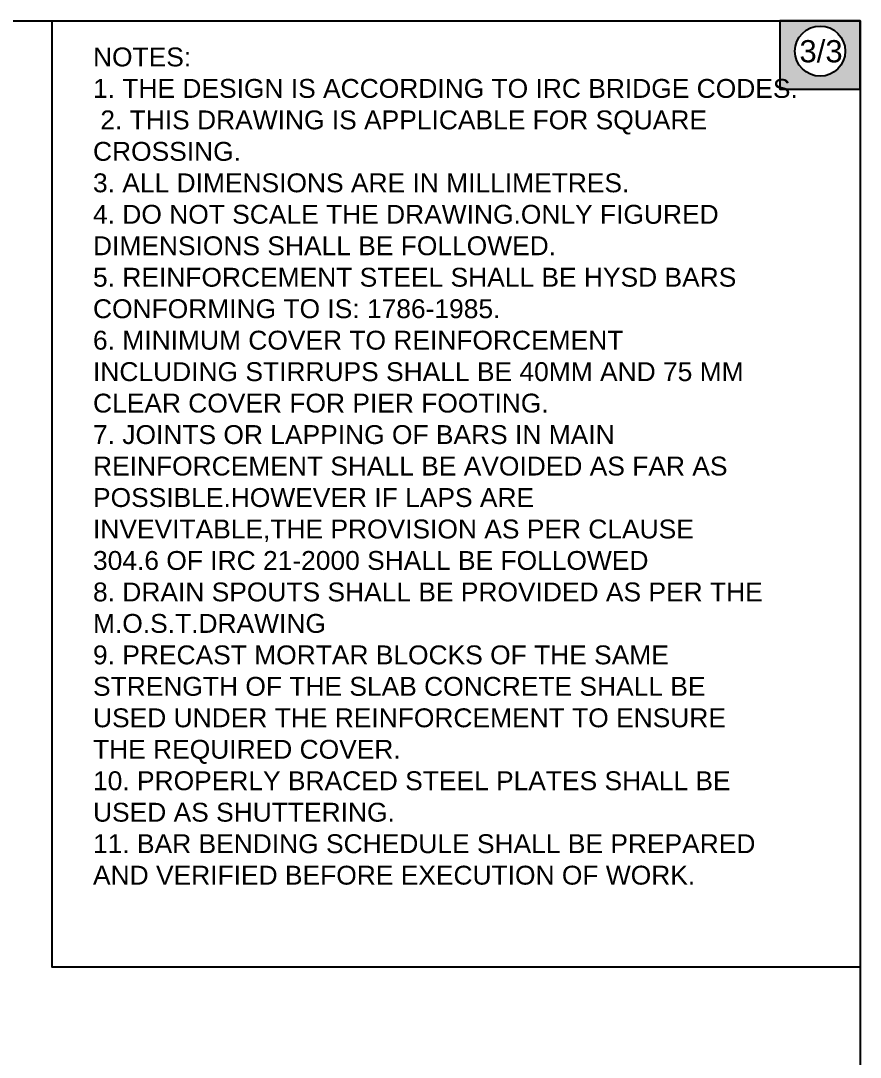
# Model space of a CAD drawing. Header units: inches. Extents: x 334 to 11487, y 259 to 10656.
# Drawn here: x 559.34 to 584.92, y 307.02 to 338.61 of the extents above; entities that cross this region are included whole.
import ezdxf

# ---------------------------------------------------------------- set-up
doc = ezdxf.new("R2010")
doc.units = ezdxf.units.IN
doc.header["$MEASUREMENT"] = 0
for name, color, linetype in [('DRAWING', 7, 'Continuous'), ('HATCH', 7, 'Continuous'), ('TEXT', 255, 'Continuous')]:
    doc.layers.add(name, color=color, linetype=linetype)
doc.styles.get("Standard").update_dxf_attribs({"font": 'arial.ttf'})

msp = doc.modelspace()

# ---------------------------------------------------------------- hatches: boundary and pattern name
at = {"layer": 'HATCH', "ltscale": 0.02}
h = msp.add_hatch(color=256, dxfattribs=at)
h.paths.add_polyline_path([(584.92366, 338.60995), (582.47275, 338.60995), (582.47275, 336.52231), (584.92366, 336.52231)])
h.paths.add_polyline_path([(584.46571, 337.68328, -1), (582.93484, 337.68328, -1)], flags=16)
h.paths.add_polyline_path([(582.89514, 337.15521), (584.56039, 337.15521), (584.56039, 338.20563), (582.89514, 338.20563)], flags=24)

# ---------------------------------------------------------------- linework, layer by layer
at = {"layer": 'DRAWING', "ltscale": 0.02}
msp.add_lwpolyline([(471.81554, 338.60995), (584.92366, 338.60995), (584.92366, 259.20993), (471.81554, 259.20993)], close=True, dxfattribs=at)
at = {"layer": 'HATCH', "ltscale": 0.02}
msp.add_circle((583.70027, 337.68328), 0.76543, dxfattribs=at)
at = {"layer": 'TEXT', "ltscale": 0.02}
for points in [[(560.29771, 338.60995), (584.92366, 338.60995), (584.92366, 309.76672), (560.29771, 309.76672)], [(584.92366, 338.60995), (582.47275, 338.60995), (582.47275, 336.52231), (584.92366, 336.52231)]]:
    msp.add_lwpolyline(points, close=True, dxfattribs=at)

# ---------------------------------------------------------------- texts
at = {"layer": 'TEXT'}
msp.add_text('3/3', height=0.677187, dxfattribs=at).set_placement((583.07021, 337.34182))
at = {"layer": 'TEXT', "insert": (561.54465, 337.79374), "char_height": 0.57525907, "width": 20.4714781, "attachment_point": 1}
msp.add_mtext('NOTES: \\P1. THE DESIGN IS ACCORDING TO IRC BRIDGE CODES.\\P 2. THIS DRAWING IS APPLICABLE FOR SQUARE CROSSING. \\P3. ALL DIMENSIONS ARE IN MILLIMETRES. \\P4. DO NOT SCALE THE DRAWING.ONLY FIGURED DIMENSIONS SHALL BE FOLLOWED. \\P5. REINFORCEMENT STEEL SHALL BE HYSD BARS CONFORMING TO IS: 1786-1985. \\P6. MINIMUM COVER TO REINFORCEMENT INCLUDING STIRRUPS SHALL BE 40MM AND 75 MM CLEAR COVER FOR PIER FOOTING. \\P7. JOINTS OR LAPPING OF BARS IN MAIN REINFORCEMENT SHALL BE AVOIDED AS FAR AS POSSIBLE.HOWEVER IF LAPS ARE INVEVITABLE,THE PROVISION AS PER CLAUSE 304.6 OF IRC 21-2000 SHALL BE FOLLOWED \\P8. DRAIN SPOUTS SHALL BE PROVIDED AS PER THE M.O.S.T.DRAWING \\P9. PRECAST MORTAR BLOCKS OF THE SAME STRENGTH OF THE SLAB CONCRETE SHALL BE USED UNDER THE REINFORCEMENT TO ENSURE THE REQUIRED COVER. \\P10. PROPERLY BRACED STEEL PLATES SHALL BE USED AS SHUTTERING. \\P11. BAR BENDING SCHEDULE SHALL BE PREPARED AND VERIFIED BEFORE EXECUTION OF WORK. ', dxfattribs=at)

doc.saveas('drawing.dxf')
